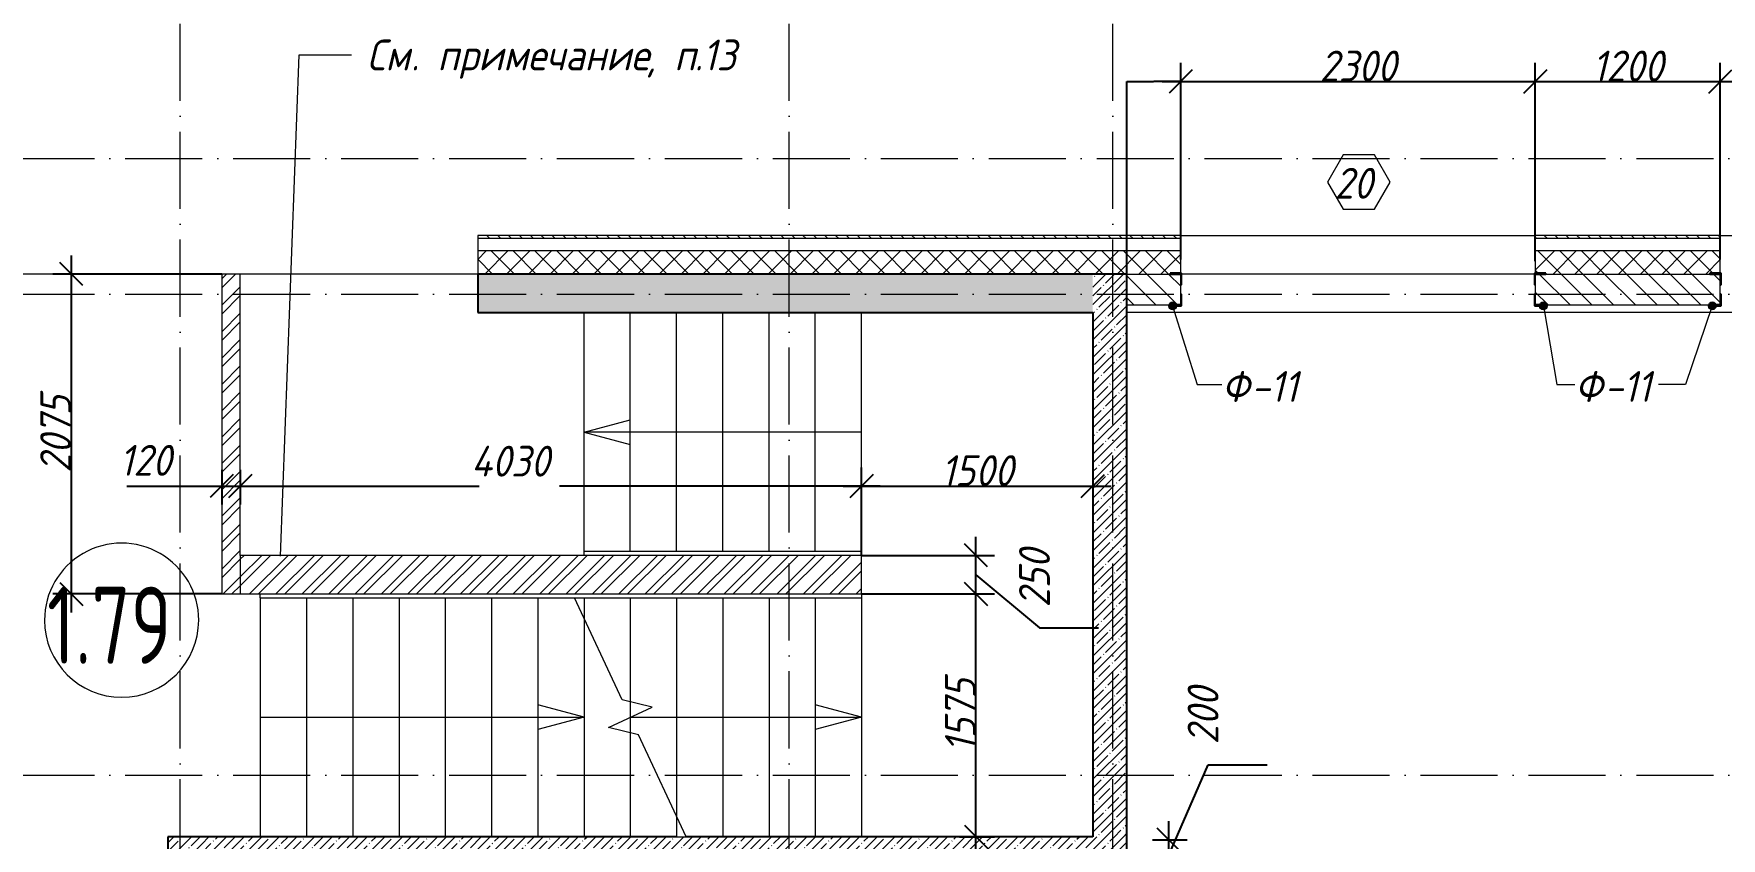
# Model space of a CAD drawing. Header units: millimetres. Extents: x 12986 to 523328, y -9759 to 30092.
# Drawn here: x 155708 to 166653, y 17740 to 22959 of the extents above; entities that cross this region are included whole.
import ezdxf

# ---------------------------------------------------------------- set-up
doc = ezdxf.new("R2010")
doc.units = ezdxf.units.MM
doc.linetypes.add('50_200_ШТРИХ_1Т_ш5_п1_п1_', pattern=[700.0000000000001, 500.0000000000001, -100, 0, -100])
for name, color, linetype, lineweight in [('A-ANNO-DIMS', 7, 'Continuous', 9), ('A-AREA-IDEN', 7, 'Continuous', 9), ('A-FLOR', 7, 'Continuous', 9), ('A-GENM-1', 7, 'Continuous', 25), ('A-GENM-IDEN', 7, 'Continuous', 9), ('A-GLAZ-IDEN', 7, 'Continuous', 9), ('A-WALL', 7, 'Continuous', 5), ('A-WALL-1', 7, 'Continuous', 25), ('A-WALL-8', 7, 'Continuous', 9), ('A-WALL-FNSH-1', 7, 'Continuous', 9), ('A-WALL-PATT-1', 7, 'Continuous', 5), ('G-ANNO-TEXT', 7, 'Continuous', 9), ('I-WALL', 7, 'Continuous', 5), ('S-STRS-1', 7, 'Continuous', 9), ('S-STRS-ANNO', 7, 'Continuous', 5), ('S-STRS-MBND', 7, 'Continuous', 9), ('Оси-2', 7, '50_200_ШТРИХ_1Т_ш5_п1_п1_', 9)]:
    doc.layers.add(name, color=color, linetype=linetype, lineweight=lineweight)
for name, color, linetype, lineweight, true_color in [('A-WALL-11', 7, 'Continuous', 13, 0x800000), ('A-WALL-12', 7, 'Continuous', 5, 0x800000), ('A-WALL-2', 7, 'Continuous', 13, 0x000000), ('A-WALL-PATT-2', 7, 'Continuous', 5, 0xce0000), ('A-WALL-PATT-5', 7, 'Continuous', 5, 0x800000), ('I-WALL-1', 7, 'Continuous', 5, 0x800000)]:
    doc.layers.add(name, color=color, linetype=linetype, lineweight=lineweight, true_color=true_color)
doc.styles.add('ISOCPEUR_I_3', font='isocpeui.ttf', dxfattribs={"width": 0.9, "height": 200})
doc.styles.add('СПДС', font='ГОСТ тип А.ttf', dxfattribs={"width": 0.9})
doc.dimstyles.new('ISO-2_0_0_9К_Средний_3', dxfattribs={"dimscale": 304.8, "dimtxt": 199.196235162063, "dimasz": 0.4921259842519685, "dimexe": 0.3937007874015748, "dimexo": 0, "dimgap": 0, "dimtad": 1, "dimdec": 0, "dimzin": 0, "dimdsep": 46, "dimtxsty": 'ISOCPEUR_I_3', "dimblk1": 'OBLIQUE', "dimblk2": 'OBLIQUE', "dimsah": 1, "dimcen": 0.09, "dimdle": 0.3937007874015748, "dimazin": 0, "dimtfac": 1, "dimtdec": 4, "dimtix": 1, "dimtmove": 0, "dimatfit": 3, "dimfxl": 1, "dimtvp": 1, "dimtolj": 1, "dimtzin": 0, "dimarcsym": 2})
doc.dimstyles.new('ISO-2_0_0_9К_Средний_4', dxfattribs={"dimscale": 304.8, "dimtxt": 199.196235162063, "dimasz": 0.4921259842519685, "dimexe": 0.3937007874015748, "dimexo": 0, "dimgap": 0, "dimtad": 1, "dimdec": 0, "dimzin": 0, "dimdsep": 46, "dimtxsty": 'ISOCPEUR_I_3', "dimblk1": 'OBLIQUE', "dimblk2": 'OBLIQUE', "dimsah": 1, "dimcen": 0.09, "dimdle": 0.3937007874015748, "dimazin": 0, "dimtfac": 1, "dimtdec": 4, "dimtix": 1, "dimtmove": 1, "dimatfit": 3, "dimfxl": 1, "dimtvp": 1, "dimtolj": 1, "dimtzin": 0, "dimarcsym": 2})
doc.dimstyles.new('ISO-2_0_0_9К_Средний_5', dxfattribs={"dimscale": 304.8, "dimtxt": 199.196235162063, "dimasz": 0.4921259842519685, "dimexe": 0.3937007874015748, "dimexo": 0, "dimgap": 0, "dimtad": 1, "dimdec": 0, "dimzin": 0, "dimdsep": 46, "dimtxsty": 'ISOCPEUR_I_3', "dimblk1": 'OBLIQUE', "dimblk2": 'OBLIQUE', "dimsah": 1, "dimcen": 0.09, "dimdle": 0.3937007874015748, "dimazin": 0, "dimtfac": 1, "dimtdec": 4, "dimtix": 1, "dimtmove": 2, "dimatfit": 3, "dimfxl": 1, "dimtvp": 1, "dimtolj": 1, "dimtzin": 0, "dimarcsym": 2})
doc.dimstyles.new('ISO-2_0_0_9К_СРЕДНИЙ_6', dxfattribs={"dimscale": 304.8, "dimtxt": 199.196235162063, "dimasz": 0.4921259842519685, "dimexe": 0.3937007874015748, "dimexo": 0, "dimgap": 0, "dimtad": 1, "dimdec": 0, "dimzin": 0, "dimdsep": 46, "dimtxsty": 'ISOCPEUR_I_3', "dimblk1": 'OBLIQUE', "dimblk2": 'OBLIQUE', "dimsah": 1, "dimcen": 0.09, "dimdle": 0.3937007874015748, "dimazin": 0, "dimtfac": 1, "dimtdec": 4, "dimtix": 1, "dimtmove": 1, "dimatfit": 3, "dimfxl": 1, "dimtvp": 1, "dimtolj": 1, "dimtzin": 0, "dimarcsym": 2})
doc.dimstyles.new('ISO-2_0_0_9К_СРЕДНИЙ_7', dxfattribs={"dimscale": 304.8, "dimtxt": 199.196235162063, "dimasz": 0.4921259842519685, "dimexe": 0.3937007874015748, "dimexo": 0, "dimgap": 0, "dimtad": 1, "dimdec": 0, "dimzin": 0, "dimdsep": 46, "dimtxsty": 'ISOCPEUR_I_3', "dimblk1": 'OBLIQUE', "dimblk2": 'OBLIQUE', "dimsah": 1, "dimcen": 0.09, "dimdle": 0.3937007874015748, "dimazin": 0, "dimtfac": 1, "dimtdec": 4, "dimtix": 1, "dimtmove": 0, "dimatfit": 3, "dimfxl": 1, "dimtvp": 1, "dimtolj": 1, "dimtzin": 0, "dimarcsym": 2})
doc.dimstyles.get("Standard").update_dxf_attribs({"dimtxt": 0.18, "dimasz": 0.18, "dimexe": 0.18, "dimexo": 0.0625, "dimgap": 0.09, "dimtad": 0, "dimtih": 1, "dimtoh": 1, "dimdec": 4, "dimzin": 0, "dimdsep": 46, "dimtxsty": 'Standard', "dimcen": 0.09, "dimadec": 0, "dimazin": 0, "dimtfac": 1, "dimtdec": 4, "dimtofl": 0, "dimtmove": 0, "dimatfit": 3, "dimfxl": 1, "dimtolj": 1, "dimtzin": 0, "dimarcsym": 0})
pattern_1 = [(45, (61996.89328478048, 0), (-57.02462636878913, 57.02462636878913), []), (45, (62053.91828478048, 0), (-57.02462636878913, 57.02462636878913), [100.806, -20.161, 3.353, -16.808])]
pattern_2 = [(45, (61996.89328478048, 0), (-85.5365859997931, 85.5365859997931), []), (45, (62053.91828478048, 0), (-85.5365859997931, 85.5365859997931), [])]

# ---------------------------------------------------------------- blocks, each defined once
blk = doc.blocks.new('Фахверк_СКБ_Уголок - Ф-11_200х2500 h-26914047-АР1_Кладочный план 1 этажа')
at = {"layer": 'A-GENM-1'}
for p, q in [((199.9999999999932, 156.0000000000034), (124.9999999999923, 156.0000000000034)), ((124.9999999999923, 156.0000000000034), (124.9999999999923, 81.00000000000361)), ((130.9999999999933, 81.00000000000361), (130.9999999999933, 150.0000000000029)), ((130.9999999999933, 150.0000000000029), (199.9999999999932, 150.0000000000029)), ((199.9999999999932, 150.0000000000029), (199.9999999999932, 156.0000000000034)), ((124.9999999999923, 81.00000000000361), (130.9999999999933, 81.00000000000361)), ((130.9999999999926, 19.00000000000922), (124.9999999999923, 19.00000000000922)), ((124.9999999999923, 19.00000000000922), (124.9999999999923, -55.99999999999103)), ((130.9999999999926, -49.99999999999053), (130.9999999999926, 19.00000000000922)), ((124.9999999999923, -55.99999999999103), (199.9999999999924, -55.99999999999103)), ((199.9999999999924, -49.99999999999053), (130.9999999999926, -49.99999999999053)), ((199.9999999999924, -55.99999999999103), (199.9999999999924, -49.99999999999053))]:
    blk.add_line(p, q, dxfattribs=at)
blk = doc.blocks.new('DIMBLOCK274-АР1_Кладочный план 1 этажа')
at = {"layer": 'A-ANNO-DIMS', "color": 0, "lineweight": -2, "transparency": 16777216}
for p, q in [((162796.8932847817, 21400.06250533474), (162796.8932847817, 22649.98452919063)), ((162797.0732847817, 22649.80452919063), (162971.2482847818, 22649.80452919063)), ((163146.7132847818, 22649.80452919063), (162972.5382847817, 22649.80452919063)), ((163146.8932847818, 21495.11050533476), (163146.8932847818, 22649.98452919063))]:
    blk.add_line(p, q, dxfattribs=at)
at = {"layer": 'A-ANNO-DIMS', "color": 0, "transparency": 16777216}
for points in [[(162797.0732847817, 22649.83452919063), (162797.0732847817, 22649.77452919064), (162796.8932847817, 22649.80452919063)], [(163146.7132847818, 22649.83452919063), (163146.7132847818, 22649.77452919064), (163146.8932847818, 22649.80452919063)]]:
    blk.add_solid(points, dxfattribs=at)
at = {"layer": 'Defpoints', "color": 0, "transparency": 16777216}
for p in [(163146.8932847818, 22649.80452919063), (163146.8932847818, 21495.04800533476), (162796.8932847817, 21400.00000533474)]:
    blk.add_point(p, dxfattribs=at)
at = {"layer": 'A-ANNO-DIMS', "color": 0, "transparency": 16777216, "insert": (162971.8932847817, 22649.80452919063), "char_height": 0.18, "width": 455.0867834087132, "attachment_point": 5}
blk.add_mtext('\\A1;350.0000', dxfattribs=at)
blk = doc.blocks.new('_Oblique')
at = {"color": 0, "linetype": 'ByBlock', "lineweight": -2}
blk.add_line((-0.5, -0.5), (0.5, 0.5), dxfattribs=at)
blk = doc.blocks.new('DIMBLOCK275-АР1_Кладочный план 1 этажа')
at = {"layer": 'A-ANNO-DIMS', "color": 0, "lineweight": -2, "transparency": 16777216}
for p, q in [((163146.8932847818, 21495.04800533476), (163146.8932847818, 22769.80452919063)), ((165446.8932847818, 21483.0480053357), (165446.8932847818, 22769.80452919063)), ((163026.8932847818, 22649.80452919063), (165566.8932847818, 22649.80452919063))]:
    blk.add_line(p, q, dxfattribs=at)
at = {"layer": 'Defpoints', "color": 0, "transparency": 16777216}
for p in [(165446.8932847818, 22649.80452919063), (163146.8932847818, 21495.04800533476), (165446.8932847818, 21483.0480053357)]:
    blk.add_point(p, dxfattribs=at)
at = {"layer": 'A-ANNO-DIMS', "color": 0, "lineweight": -2, "transparency": 16777216, "xscale": 150, "yscale": 150, "zscale": 150, "rotation": 180}
blk.add_blockref('_Oblique', (163146.8932847818, 22649.80452919063), dxfattribs=at)
at = {"layer": 'A-ANNO-DIMS', "color": 0, "lineweight": -2, "transparency": 16777216, "xscale": 150, "yscale": 150, "zscale": 150}
blk.add_blockref('_Oblique', (165446.8932847818, 22649.80452919063), dxfattribs=at)
at = {"layer": 'A-ANNO-DIMS', "color": 0, "transparency": 16777216, "insert": (164296.8932847818, 22749.80452919063), "char_height": 200, "width": 606.7823778782843, "attachment_point": 5, "style": 'ISOCPEUR_I_3'}
blk.add_mtext('\\A1;2300', dxfattribs=at)
blk = doc.blocks.new('DIMBLOCK276-АР1_Кладочный план 1 этажа')
at = {"layer": 'A-ANNO-DIMS', "color": 0, "lineweight": -2, "transparency": 16777216}
for p, q in [((165446.8932847818, 21483.0480053357), (165446.8932847818, 22769.80452919063)), ((166646.8932847817, 21495.04800533475), (166646.8932847817, 22769.80452919063)), ((165326.8932847818, 22649.80452919063), (166766.8932847817, 22649.80452919063))]:
    blk.add_line(p, q, dxfattribs=at)
at = {"layer": 'Defpoints', "color": 0, "transparency": 16777216}
for p in [(166646.8932847817, 22649.80452919063), (165446.8932847818, 21483.0480053357), (166646.8932847817, 21495.04800533475)]:
    blk.add_point(p, dxfattribs=at)
at = {"layer": 'A-ANNO-DIMS', "color": 0, "lineweight": -2, "transparency": 16777216, "xscale": 150, "yscale": 150, "zscale": 150, "rotation": 180}
blk.add_blockref('_Oblique', (165446.8932847818, 22649.80452919063), dxfattribs=at)
at = {"layer": 'A-ANNO-DIMS', "color": 0, "lineweight": -2, "transparency": 16777216, "xscale": 150, "yscale": 150, "zscale": 150}
blk.add_blockref('_Oblique', (166646.8932847817, 22649.80452919063), dxfattribs=at)
at = {"layer": 'A-ANNO-DIMS', "color": 0, "transparency": 16777216, "insert": (166046.8932847818, 22749.80452919063), "char_height": 200, "width": 560.8140159178082, "attachment_point": 5, "style": 'ISOCPEUR_I_3'}
blk.add_mtext('\\A1;1200', dxfattribs=at)
blk = doc.blocks.new('DIMBLOCK277-АР1_Кладочный план 1 этажа')
at = {"layer": 'A-ANNO-DIMS', "color": 0, "lineweight": -2, "transparency": 16777216}
for p, q in [((156926.8932847817, 20131.13184178964), (156926.8932847817, 19905.06582461165)), ((157046.8932847817, 20131.13184178964), (157046.8932847817, 19905.06582461165)), ((156312.2896296375, 20025.06582461165), (156926.8932847817, 20025.06582461165)), ((156806.8932847817, 20025.06582461165), (157166.8932847817, 20025.06582461165))]:
    blk.add_line(p, q, dxfattribs=at)
at = {"layer": 'Defpoints', "color": 0, "transparency": 16777216}
for p in [(156926.8932847817, 20131.13184178964), (157046.8932847817, 20131.13184178964), (157046.8932847817, 20025.06582461165)]:
    blk.add_point(p, dxfattribs=at)
at = {"layer": 'A-ANNO-DIMS', "color": 0, "lineweight": -2, "transparency": 16777216, "xscale": 150, "yscale": 150, "zscale": 150, "rotation": 180}
blk.add_blockref('_Oblique', (156926.8932847817, 20025.06582461165), dxfattribs=at)
at = {"layer": 'A-ANNO-DIMS', "color": 0, "lineweight": -2, "transparency": 16777216, "xscale": 150, "yscale": 150, "zscale": 150}
blk.add_blockref('_Oblique', (157046.8932847817, 20025.06582461165), dxfattribs=at)
at = {"layer": 'A-ANNO-DIMS', "color": 0, "transparency": 16777216, "insert": (156263.594055277, 20291.73249127832), "char_height": 200, "width": 409.1184214482371, "attachment_point": 1, "line_spacing_factor": 1.149209049011902, "style": 'ISOCPEUR_I_3'}
blk.add_mtext('\\A1;120', dxfattribs=at)
blk = doc.blocks.new('DIMBLOCK278-АР1_Кладочный план 1 этажа')
at = {"layer": 'A-ANNO-DIMS', "color": 0, "lineweight": -2, "transparency": 16777216}
for p, q in [((161076.8932847818, 19575.00000533476), (161076.8932847818, 20145.06582461165)), ((157046.8932847817, 20131.13184178964), (157046.8932847817, 19905.06582461165)), ((156926.8932847817, 20025.06582461165), (158596.2737425897, 20025.06582461165)), ((161196.8932847818, 20025.06582461165), (159118.001015317, 20025.06582461165))]:
    blk.add_line(p, q, dxfattribs=at)
at = {"layer": 'Defpoints', "color": 0, "transparency": 16777216}
for p in [(157046.8932847817, 20131.13184178964), (161076.8932847818, 20025.06582461165), (161076.8932847818, 19575.00000533476)]:
    blk.add_point(p, dxfattribs=at)
at = {"layer": 'A-ANNO-DIMS', "color": 0, "lineweight": -2, "transparency": 16777216, "xscale": 150, "yscale": 150, "zscale": 150, "rotation": 180}
blk.add_blockref('_Oblique', (157046.8932847817, 20025.06582461165), dxfattribs=at)
at = {"layer": 'A-ANNO-DIMS', "color": 0, "lineweight": -2, "transparency": 16777216, "xscale": 150, "yscale": 150, "zscale": 150}
blk.add_blockref('_Oblique', (161076.8932847818, 20025.06582461165), dxfattribs=at)
at = {"layer": 'A-ANNO-DIMS', "color": 0, "transparency": 16777216, "insert": (158544.5525176221, 20286.35697389229), "char_height": 200, "width": 625.1697226624746, "attachment_point": 1, "line_spacing_factor": 1.149209049011902, "style": 'ISOCPEUR_I_3'}
blk.add_mtext('\\A1;4030', dxfattribs=at)
blk = doc.blocks.new('DIMBLOCK279-АР1_Кладочный план 1 этажа')
at = {"layer": 'A-ANNO-DIMS', "color": 0, "lineweight": -2, "transparency": 16777216}
for p, q in [((161076.8932847818, 19575.00000533476), (161076.8932847818, 20145.06582461165)), ((162576.8932847817, 20131.13184178964), (162576.8932847817, 19905.06582461165)), ((160956.8932847818, 20025.06582461165), (162696.8932847817, 20025.06582461165))]:
    blk.add_line(p, q, dxfattribs=at)
at = {"layer": 'Defpoints', "color": 0, "transparency": 16777216}
for p in [(162576.8932847817, 20131.13184178964), (162576.8932847817, 20025.06582461165), (161076.8932847818, 19575.00000533476)]:
    blk.add_point(p, dxfattribs=at)
at = {"layer": 'A-ANNO-DIMS', "color": 0, "lineweight": -2, "transparency": 16777216, "xscale": 150, "yscale": 150, "zscale": 150, "rotation": 180}
blk.add_blockref('_Oblique', (161076.8932847818, 20025.06582461165), dxfattribs=at)
at = {"layer": 'A-ANNO-DIMS', "color": 0, "lineweight": -2, "transparency": 16777216, "xscale": 150, "yscale": 150, "zscale": 150}
blk.add_blockref('_Oblique', (162576.8932847817, 20025.06582461165), dxfattribs=at)
at = {"layer": 'A-ANNO-DIMS', "color": 0, "transparency": 16777216, "insert": (161826.8932847817, 20125.06582461165), "char_height": 200, "width": 560.8140159178082, "attachment_point": 5, "style": 'ISOCPEUR_I_3'}
blk.add_mtext('\\A1;1500', dxfattribs=at)
blk = doc.blocks.new('DIMBLOCK280-АР1_Кладочный план 1 этажа')
at = {"layer": 'A-ANNO-DIMS', "color": 0, "lineweight": -2, "transparency": 16777216}
for p, q in [((161819.0809183529, 17630.00000533474), (161819.0809183529, 19445.00000533476)), ((161076.8932847818, 19325.00000533476), (161939.0809183529, 19325.00000533476)), ((161713.0149011693, 17750.00000533474), (161939.0809183529, 17750.00000533474))]:
    blk.add_line(p, q, dxfattribs=at)
at = {"layer": 'Defpoints', "color": 0, "transparency": 16777216}
for p in [(161076.8932847818, 19325.00000533476), (161819.0809183529, 19325.00000533476), (161713.0149011693, 17750.00000533474)]:
    blk.add_point(p, dxfattribs=at)
at = {"layer": 'A-ANNO-DIMS', "color": 0, "lineweight": -2, "transparency": 16777216, "xscale": 150, "yscale": 150, "zscale": 150}
for p, rotation in [((161819.0809183529, 19325.00000533476), 90), ((161819.0809183529, 17750.00000533474), 270)]:
    blk.add_blockref('_Oblique', p, dxfattribs=dict(at, rotation=rotation))
at = {"layer": 'A-ANNO-DIMS', "color": 0, "transparency": 16777216, "insert": (161717.793039565, 18537.5000053347), "char_height": 200, "width": 560.8140159178082, "attachment_point": 5, "rotation": 90, "style": 'ISOCPEUR_I_3'}
blk.add_mtext('\\A1;1575', dxfattribs=at)
blk = doc.blocks.new('DIMBLOCK281-АР1_Кладочный план 1 этажа')
at = {"layer": 'A-ANNO-DIMS', "color": 0, "lineweight": -2, "transparency": 16777216}
for p, q in [((161819.0809183529, 19205.00000533476), (161819.0809183529, 19695.00000533476)), ((161076.8932847818, 19575.00000533476), (161939.0809183529, 19575.00000533476)), ((161819.0809183529, 19450.00000533476), (162231.733221477, 19104.36611970233)), ((161076.8932847818, 19325.00000533476), (161939.0809183529, 19325.00000533476)), ((162231.733221477, 19104.36611970233), (162614.0968578407, 19104.36611970233))]:
    blk.add_line(p, q, dxfattribs=at)
at = {"layer": 'Defpoints', "color": 0, "transparency": 16777216}
for p in [(161076.8932847818, 19575.00000533476), (161819.0809183529, 19575.00000533476), (161076.8932847818, 19325.00000533476)]:
    blk.add_point(p, dxfattribs=at)
at = {"layer": 'A-ANNO-DIMS', "color": 0, "lineweight": -2, "transparency": 16777216, "xscale": 150, "yscale": 150, "zscale": 150}
for p, rotation in [((161819.0809183529, 19575.00000533476), 90), ((161819.0809183529, 19325.00000533476), 270)]:
    blk.add_blockref('_Oblique', p, dxfattribs=dict(at, rotation=rotation))
at = {"layer": 'A-ANNO-DIMS', "color": 0, "transparency": 16777216, "insert": (162098.3998881436, 19237.69945303561), "char_height": 200, "width": 455.0867834087132, "attachment_point": 1, "rotation": 89.99999999999991, "line_spacing_factor": 1.149209049011902, "style": 'ISOCPEUR_I_3'}
blk.add_mtext('\\A1;250', dxfattribs=at)
blk = doc.blocks.new('AAR_СКБ_Марка_Окна_Перемычка и проем - Марка проема-25443838-АР1_Кладочный план 1 этажа')
at = {"layer": 'A-GLAZ-IDEN'}
for p, q in [((-0.9678758116687644, -0.9840735043145652), (-1.985527685054408, -2.746698253436142)), ((1.067427935102521, -0.9840735043145681), (-0.9678758116687641, -0.9840735043145654)), ((2.085079808488153, -2.746698253436158), (1.067427935102521, -0.9840735043145679)), ((-1.985527685054408, -2.74669825343614), (-0.967875811668773, -4.509323002557723)), ((1.067427935102504, -4.50932300255773), (2.085079808488153, -2.746698253436157)), ((-0.9678758116687729, -4.509323002557723), (1.067427935102504, -4.50932300255773))]:
    blk.add_line(p, q, dxfattribs=at)
blk = doc.blocks.new('DIMBLOCK699-АР1_Кладочный план 1 этажа')
at = {"layer": 'A-ANNO-DIMS', "color": 0, "lineweight": -2, "transparency": 16777216}
for p, q in [((163069.4725509938, 17630.00000533474), (163325.300861324, 18216.25826359605)), ((163325.300861324, 18216.25826359605), (163707.6644976877, 18216.25826359605)), ((163069.4725509938, 17410.00000533474), (163069.4725509938, 17850.00000533474)), ((162963.4065338103, 17730.00000533474), (163189.4725509938, 17730.00000533474)), ((162963.4065338103, 17530.00000533474), (163189.4725509938, 17530.00000533474))]:
    blk.add_line(p, q, dxfattribs=at)
at = {"layer": 'Defpoints', "color": 0, "transparency": 16777216}
for p in [(162963.4065338103, 17730.00000533474), (163069.4725509938, 17730.00000533474), (162963.4065338103, 17530.00000533474)]:
    blk.add_point(p, dxfattribs=at)
at = {"layer": 'A-ANNO-DIMS', "color": 0, "lineweight": -2, "transparency": 16777216, "xscale": 150, "yscale": 150, "zscale": 150}
for p, rotation in [((163069.4725509938, 17730.00000533474), 90), ((163069.4725509938, 17530.00000533474), 270)]:
    blk.add_blockref('_Oblique', p, dxfattribs=dict(at, rotation=rotation))
at = {"layer": 'A-ANNO-DIMS', "color": 0, "transparency": 16777216, "insert": (163191.9675279907, 18349.59159692933), "char_height": 200, "width": 455.0867834087132, "attachment_point": 1, "rotation": 89.99999999999991, "line_spacing_factor": 1.149209049011902, "style": 'ISOCPEUR_I_3'}
blk.add_mtext('\\A1;200', dxfattribs=at)
blk = doc.blocks.new('DIMBLOCK818-АР1_Кладочный план 1 этажа')
at = {"layer": 'A-ANNO-DIMS', "color": 0, "lineweight": -2, "transparency": 16777216}
for p, q in [((155950.8872594541, 21520.00000533477), (155950.8872594541, 19205.00000533476)), ((156926.8932847818, 21400.00000533477), (155830.8872594541, 21400.00000533477)), ((156926.8932847818, 19325.00000533476), (155830.8872594541, 19325.00000533476))]:
    blk.add_line(p, q, dxfattribs=at)
at = {"layer": 'Defpoints', "color": 0, "transparency": 16777216}
for p in [(156926.8932847818, 21400.00000533477), (155950.8872594541, 19325.00000533476), (156926.8932847818, 19325.00000533476)]:
    blk.add_point(p, dxfattribs=at)
at = {"layer": 'A-ANNO-DIMS', "color": 0, "lineweight": -2, "transparency": 16777216, "xscale": 150, "yscale": 150, "zscale": 150}
for p, rotation in [((155950.8872594541, 21400.00000533477), 90), ((155950.8872594541, 19325.00000533476), 270)]:
    blk.add_blockref('_Oblique', p, dxfattribs=dict(at, rotation=rotation))
at = {"layer": 'A-ANNO-DIMS', "color": 0, "transparency": 16777216, "insert": (155849.5993806662, 20362.50000533471), "char_height": 200, "width": 606.7823778782843, "attachment_point": 5, "rotation": 90, "style": 'ISOCPEUR_I_3'}
blk.add_mtext('\\A1;2075', dxfattribs=at)
blk = doc.blocks.new('Марка_Помещения - Номер-25198446-Объем проектирования 1 этажа')
at = {"layer": 'A-AREA-IDEN'}
for centre, start, end in [((0, 2.864814117636069e-16), 359.9999999999996, 179.9999999999998), ((0, 2.210955402474149e-17), 179.9999999999998, 359.9999999999993)]:
    blk.add_arc(centre, 2.500000000000002, start, end, dxfattribs=at)

msp = doc.modelspace()

# ---------------------------------------------------------------- hatches: boundary and pattern name
at = {"layer": 'A-GENM-IDEN'}
h = msp.add_hatch(color=256, dxfattribs=at)
edge = h.paths.add_edge_path(flags=0)
edge.add_arc((163094.5599514484, 21194.00000533475), 24.99999999999554, 0, 360)
h = msp.add_hatch(color=256, dxfattribs=at)
edge = h.paths.add_edge_path(flags=0)
edge.add_arc((165499.2266181151, 21194.00000533472), 24.99999999999925, 0, 360)
h = msp.add_hatch(color=256, dxfattribs=at)
edge = h.paths.add_edge_path(flags=0)
edge.add_arc((166594.5599514484, 21194.00000533474), 24.9999999999972, 0, 360)
at = {"layer": 'A-WALL-PATT-1'}
h = msp.add_hatch(dxfattribs=at)
h.set_pattern_fill('FP_18', color=256, style=0, pattern_type=2)
h.set_pattern_definition([(135, (61996.89328478048, 0), (-35.35533905932738, -35.35533905932737), [])])
h.paths.add_polyline_path([(171946.893003017, 21630.0000053347), (173164.3822765114, 21630.00000533473), (173149.9141914049, 21650.00000533473), (171946.8930030171, 21650.00000533473)], flags=0)
h.paths.add_polyline_path([(171046.8930030171, 21630.00000533473), (171046.8930030171, 21650.00000533473), (169746.8932847818, 21650.00000533476), (169746.8932847818, 21630.00000533477), (169777.7429671914, 21630.00000533477)], flags=0)
h.paths.add_polyline_path([(165446.8932847819, 21630.00000533473), (166646.8932847818, 21630.00000533477), (166646.8932847818, 21650.00000533476), (165446.8932847819, 21650.00000533476)], flags=0)
h.paths.add_polyline_path([(167546.8932847818, 21630.00000533473), (168846.8932847818, 21630.00000533477), (168846.8932847818, 21650.00000533476), (167546.8932847819, 21650.00000533476)], flags=0)
h.paths.add_polyline_path([(163146.8932847819, 21630.00000533477), (163146.8932847819, 21650.00000533476), (158586.8932847818, 21650.00000533476), (158586.8932847818, 21630.0000053348)], flags=0)
h.paths.add_polyline_path([(155286.8932847818, 21630.0000053348), (155306.8932847818, 21630.0000053348), (155306.8932847818, 21650.00000533479), (155286.8932847818, 21650.00000533479)], flags=0)
h = msp.add_hatch(dxfattribs=at)
h.set_pattern_fill('FP_2', color=256, style=0, pattern_type=2)
h.set_pattern_definition([(45, (61996.89328478048, 0), (-70.71067811865476, 70.71067811865476), []), (135, (61996.89328478048, 0), (-70.71067811865476, -70.71067811865474), [])])
h.paths.add_polyline_path([(172842.2742171914, 21400.00000533471), (173232.0271785557, 21400.00000533471), (173123.5165402576, 21550.00000533475), (171946.8930030171, 21550.00000533475), (171946.8930030171, 21400.00000533475), (172800.0480930835, 21400.00000533471)], flags=0)
h.paths.add_polyline_path([(168846.8932847818, 21400.00000533475), (168846.8932847818, 21550.00000533478), (167546.8932847818, 21550.00000533472), (167546.8932847819, 21400.00000533475), (168046.8932847818, 21400.00000533475)], flags=0)
h.paths.add_polyline_path([(169746.8932847818, 21400.00000533475), (171046.8930030171, 21400.00000533475), (171046.8930030171, 21550.00000533472), (169746.8932847818, 21550.00000533472), (169746.8932847818, 21542.55654621005)], flags=0)
h.paths.add_polyline_path([(166577.8932847819, 21400.00000533475), (166577.8932847819, 21406.00000533474), (166646.8932847818, 21406.00000533474), (166646.8932847818, 21550.00000533475), (165446.8932847819, 21550.00000533478), (165446.8932847819, 21406.00000533474), (165515.8932847819, 21406.00000533474), (165515.8932847819, 21400.00000533475)], flags=0)
h.paths.add_polyline_path([(162576.8932847818, 21400.00000533478), (163077.8932847819, 21400.00000533478), (163077.8932847819, 21406.00000533477), (163146.8932847819, 21406.00000533477), (163146.8932847819, 21550.00000533475), (158586.8932847818, 21550.00000533478), (158586.8932847818, 21400.00000533478), (160584.1492171914, 21400.00000533478)], flags=0)
h.paths.add_polyline_path([(155306.8932847818, 21400.00000533478), (155306.8932847818, 21550.00000533478), (155056.8932847818, 21550.00000533478), (155056.8932847818, 21400.00000533478)], flags=0)
h = msp.add_hatch(dxfattribs=at)
h.set_pattern_fill('FP_1', color=256, style=0, pattern_type=2)
h.set_pattern_definition(pattern_1)
h.paths.add_polyline_path([(160584.1492171914, 21150.00000533477), (162576.8932847818, 21150.00000533477), (162576.8932847818, 21400.00000533475), (158586.8932847818, 21400.00000533478), (158586.8932847818, 21150.00000533477)], flags=0)
h.paths.add_polyline_path([(155056.8932847818, 21150.00000533477), (155306.8932847818, 21150.00000533477), (155306.8932847818, 21400.00000533478), (155056.8932847818, 21400.00000533478)], flags=0)
h = msp.add_hatch(dxfattribs=at)
h.set_pattern_fill('FP_1', color=256, style=0, pattern_type=2)
h.set_pattern_definition(pattern_1)
h.paths.add_polyline_path([(162576.8932847818, 17750.00000533474), (162796.8932847819, 17750.00000533474), (162796.8932847819, 21400.00000533475), (162576.8932847818, 21400.00000533475), (162576.8932847818, 19403.75850039235)], flags=0)
h = msp.add_hatch(dxfattribs=at)
h.set_pattern_fill('FP_1', color=256, style=0, pattern_type=2)
h.set_pattern_definition(pattern_1)
h.paths.add_polyline_path([(156576.8932847818, 13620.00000533491), (156796.8932847818, 13620.00000533491), (156796.8932847818, 17750.00000533478), (156576.8932847818, 17750.00000533478), (156576.8932847818, 17264.96045457465)], flags=0)
h = msp.add_hatch(dxfattribs=at)
h.set_pattern_fill('FP_1', color=256, style=0, pattern_type=2)
h.set_pattern_definition(pattern_1)
h.paths.add_polyline_path([(159496.8932847818, 17530.00000533473), (162796.8932847819, 17530.00000533476), (162796.8932847819, 17750.00000533474), (156796.8932847818, 17750.00000533478), (156796.8932847818, 17530.00000533476), (157519.6179671914, 17530.00000533475)], flags=0)
at = {"layer": 'A-WALL-PATT-2'}
h = msp.add_hatch(dxfattribs=at)
h.set_pattern_fill('FP_3', color=256, style=0, pattern_type=2)
h.set_pattern_definition([(135, (61996.89328478048, 0), (-70.71067811865476, -70.71067811865474), [])])
h.paths.add_polyline_path([(166646.8932847818, 21200.00000533476), (166646.8932847818, 21400.00000533472), (165446.8932847819, 21400.00000533475), (165446.8932847819, 21200.00000533476), (166577.8932847819, 21200.00000533476)], flags=0)
h.paths.add_polyline_path([(163077.8932847819, 21200.00000533476), (163146.8932847819, 21200.00000533476), (163146.8932847819, 21400.00000533475), (162796.8932847819, 21400.00000533475), (162796.8932847819, 21200.00000533476)], flags=0)
at = {"layer": 'A-WALL-PATT-5'}
h = msp.add_hatch(dxfattribs=at)
h.set_pattern_fill('FP_4', color=256, style=0, pattern_type=2)
h.set_pattern_definition(pattern_2)
h.paths.add_polyline_path([(156926.8932847818, 19325.00000533478), (157046.8932847818, 19325.00000533478), (157046.8932847818, 21400.00000533478), (156926.8932847818, 21400.00000533478), (156926.8932847818, 19403.75850039235)], flags=0)
at = {"layer": 'I-WALL-1'}
h = msp.add_hatch(dxfattribs=at)
h.set_pattern_fill('FP_4', color=256, style=0, pattern_type=2)
h.set_pattern_definition(pattern_2)
h.paths.add_polyline_path([(157519.6179671914, 19325.00000533478), (161076.8932847818, 19325.00000533478), (161076.8932847818, 19575.00000533476), (157046.8932847818, 19575.00000533476), (157046.8932847818, 19325.00000533478)], flags=0)

# ---------------------------------------------------------------- linework, layer by layer
at = {"layer": 'A-FLOR'}
for p, q in [((156926.8932847817, 21400.00000533466), (155306.8932847817, 21400.00000533466)), ((158586.8932847817, 21400.00000533466), (157046.8932847817, 21400.00000533466)), ((159276.8932847817, 19575.00000533475), (159276.8932847817, 21150.00000533476)), ((157176.8932847817, 19300.0000053348), (157176.8932847817, 19325.00000533476))]:
    msp.add_line(p, q, dxfattribs=at)
at = {"layer": 'A-GENM-IDEN'}
for p, q in [((163094.5599514484, 21194.00000533475), (163253.8153711712, 20683.21808918154)), ((165499.2266181151, 21194.00000533472), (165586.5354513125, 20683.21808918154)), ((166594.5599514484, 21194.00000533474), (166420.1268308537, 20683.21808918154)), ((163253.8153711712, 20683.21808918154), (163413.0707908941, 20683.21808918154)), ((165586.5354513125, 20683.21808918154), (165703.4592275003, 20683.21808918154)), ((166420.1268308537, 20683.21808918154), (166245.6937102589, 20683.21808918154))]:
    msp.add_line(p, q, dxfattribs=at)
for centre, radius in [((163094.5599514484, 21194.00000533475), 24.99999999999554), ((165499.2266181151, 21194.00000533472), 24.99999999999925), ((166594.5599514484, 21194.00000533474), 24.9999999999972)]:
    msp.add_circle(centre, radius, dxfattribs=at)
at = {"layer": 'A-WALL'}
for p, q in [((163146.8932847818, 21650.00000533474), (165446.8932847818, 21650.00000533474)), ((166646.8932847817, 21650.00000533473), (167546.8932847817, 21650.00000533472)), ((162796.8932847817, 21400.00000533476), (163077.8932847818, 21400.00000533476)), ((165440.8932847818, 21400.00000533474), (163152.8932847818, 21400.00000533474)), ((165515.8932847818, 21400.00000533473), (166577.8932847818, 21400.00000533473))]:
    msp.add_line(p, q, dxfattribs=at)
at = {"layer": 'A-WALL-1'}
for p, q in [((158586.8932847817, 21400.00000533476), (158586.8932847817, 21150.00000533475)), ((162796.8932847817, 21400.00000533473), (158586.8932847817, 21400.00000533476)), ((162796.8932847817, 17530.00000533474), (162796.8932847817, 21400.00000533473)), ((158586.8932847817, 21150.00000533475), (162576.8932847817, 21150.00000533475)), ((162576.8932847817, 21150.00000533475), (162576.8932847817, 17750.00000533472)), ((156576.8932847817, 17750.00000533476), (156576.8932847817, 13620.0000053349)), ((159876.8932847817, 17750.00000533474), (156576.8932847817, 17750.00000533476)), ((162576.8932847817, 17750.00000533472), (159938.2817198518, 17750.00000533474))]:
    msp.add_line(p, q, dxfattribs=at)
at = {"layer": 'A-WALL-11'}
for p, q in [((157046.8932847817, 21400.00000533476), (156926.8932847817, 21400.00000533476)), ((156926.8932847817, 21400.00000533476), (156926.8932847817, 19325.00000533476)), ((157046.8932847817, 19575.00000533474), (157046.8932847817, 21400.00000533476)), ((161076.8932847818, 19575.00000533474), (157046.8932847817, 19575.00000533474)), ((161076.8932847818, 19325.00000533476), (161076.8932847818, 19575.00000533474)), ((156926.8932847817, 19325.00000533476), (161076.8932847818, 19325.00000533476))]:
    msp.add_line(p, q, dxfattribs=at)
at = {"layer": 'A-WALL-12'}
msp.add_line((157046.8932847817, 19575.00000533474), (157046.8932847817, 19325.00000533476), dxfattribs=at)
at = {"layer": 'A-WALL-2'}
for p, q in [((163146.8932847818, 21269.00000533475), (163146.8932847818, 21331.00000533475)), ((165446.8932847818, 21331.00000533472), (165446.8932847818, 21269.00000533472)), ((166646.8932847817, 21269.00000533474), (166646.8932847817, 21331.00000533474)), ((162796.8932847817, 21200.00000533474), (163077.8932847818, 21200.00000533474)), ((165515.8932847818, 21200.00000533474), (166577.8932847818, 21200.00000533474))]:
    msp.add_line(p, q, dxfattribs=at)
at = {"layer": 'A-WALL-8'}
for p, q in [((158586.8932847817, 21630.00000533478), (158586.8932847817, 21400.00000533476)), ((163146.8932847818, 21630.00000533474), (158586.8932847817, 21630.00000533478)), ((163146.8932847818, 21406.00000533475), (163146.8932847818, 21630.00000533474)), ((165446.8932847818, 21630.00000533471), (165446.8932847818, 21406.00000533472)), ((166646.8932847817, 21630.00000533474), (165446.8932847818, 21630.00000533471)), ((166646.8932847817, 21406.00000533474), (166646.8932847817, 21630.00000533474)), ((163146.8932847818, 21550.00000533473), (158586.8932847817, 21550.00000533476)), ((166646.8932847817, 21550.00000533473), (165446.8932847818, 21550.00000533476))]:
    msp.add_line(p, q, dxfattribs=at)
at = {"layer": 'A-WALL-FNSH-1'}
for p, q in [((163146.8932847818, 21650.00000533474), (158586.8932847817, 21650.00000533474)), ((158586.8932847817, 21650.00000533474), (158586.8932847817, 21630.00000533478)), ((163146.8932847818, 21630.00000533474), (163146.8932847818, 21650.00000533474)), ((166646.8932847817, 21650.00000533474), (165446.8932847818, 21650.00000533474)), ((165446.8932847818, 21650.00000533474), (165446.8932847818, 21630.00000533471)), ((166646.8932847817, 21630.00000533474), (166646.8932847817, 21650.00000533474))]:
    msp.add_line(p, q, dxfattribs=at)
at = {"layer": 'G-ANNO-TEXT'}
for p, q in [((157307.8384708082, 19569.40246804246), (157430.1267987666, 22821.55538139701)), ((157430.1267987666, 22821.55538139701), (157553.8426757996, 22821.555381397)), ((157553.8426757996, 22821.555381397), (157768.1551757996, 22821.555381397))]:
    msp.add_line(p, q, dxfattribs=at)
at = {"layer": 'I-WALL'}
msp.add_line((167546.8932847817, 21150.00000533473), (162796.8932847817, 21150.00000533474), dxfattribs=at)
at = {"layer": 'S-STRS-1'}
for p, q in [((159276.8932847817, 19600.00000533475), (159276.8932847817, 21150.00000533475)), ((159576.8932847817, 19600.00000533475), (159576.8932847818, 21150.00000533475)), ((159576.8932847817, 19600.00000533475), (159576.8932847818, 21150.00000533475)), ((159876.8932847817, 19600.00000533475), (159876.8932847817, 21150.00000533475)), ((159876.8932847817, 19600.00000533475), (159876.8932847817, 21150.00000533475)), ((160176.8932847817, 19600.00000533475), (160176.8932847817, 21150.00000533475)), ((160176.8932847817, 19600.00000533475), (160176.8932847817, 21150.00000533475)), ((160476.8932847817, 19600.00000533475), (160476.8932847818, 21150.00000533475)), ((160476.8932847817, 19600.00000533475), (160476.8932847818, 21150.00000533475)), ((160776.8932847817, 19600.00000533474), (160776.8932847817, 21150.00000533474)), ((160776.8932847817, 19600.00000533474), (160776.8932847817, 21150.00000533474)), ((161076.8932847817, 19600.00000533474), (161076.8932847817, 21150.00000533474)), ((161076.8932847817, 19600.00000533474), (161076.8932847817, 21150.00000533474)), ((159576.8932847817, 19600.00000533475), (159276.8932847817, 19600.00000533475)), ((159876.8932847817, 19600.00000533475), (159576.8932847817, 19600.00000533475)), ((160176.8932847817, 19600.00000533475), (159876.8932847817, 19600.00000533475)), ((160476.8932847817, 19600.00000533475), (160176.8932847817, 19600.00000533475)), ((160776.8932847817, 19600.00000533474), (160476.8932847817, 19600.00000533475)), ((161076.8932847817, 19600.00000533474), (160776.8932847817, 19600.00000533474)), ((161076.8932847817, 19600.00000533474), (161076.8932847817, 19575.00000533474)), ((157176.8932847817, 19300.0000053348), (157176.8932847817, 17750.00000533481)), ((157176.8932847817, 19300.0000053348), (157476.8932847817, 19300.0000053348)), ((157176.8932847817, 19300.0000053348), (157176.8932847817, 17750.00000533481)), ((157476.8932847817, 19300.0000053348), (157776.8932847817, 19300.0000053348)), ((157476.8932847817, 19300.0000053348), (157476.8932847817, 17750.0000053348)), ((157476.8932847817, 19300.0000053348), (157476.8932847817, 17750.0000053348)), ((157776.8932847817, 19300.0000053348), (158076.8932847817, 19300.00000533479)), ((157776.8932847817, 19300.0000053348), (157776.8932847817, 17750.0000053348)), ((157776.8932847817, 19300.0000053348), (157776.8932847817, 17750.0000053348)), ((158076.8932847817, 19300.00000533479), (158376.8932847817, 19300.00000533479)), ((158076.8932847817, 19300.00000533479), (158076.8932847817, 17750.00000533479)), ((158076.8932847817, 19300.00000533479), (158076.8932847817, 17750.00000533479)), ((158376.8932847817, 19300.00000533479), (158676.8932847817, 19300.00000533478)), ((158376.8932847817, 19300.00000533479), (158376.8932847817, 17750.00000533479)), ((158376.8932847817, 19300.00000533479), (158376.8932847817, 17750.00000533479)), ((158676.8932847817, 19300.00000533478), (158976.8932847817, 19300.00000533478)), ((158676.8932847817, 19300.00000533478), (158676.8932847817, 17750.00000533479)), ((158676.8932847817, 19300.00000533478), (158676.8932847817, 17750.00000533479)), ((158976.8932847817, 19300.00000533478), (159215.5048497116, 19300.00000533478)), ((158976.8932847817, 19300.00000533478), (158976.8932847817, 17750.00000533478)), ((158976.8932847817, 19300.00000533478), (158976.8932847817, 17750.00000533478)), ((159215.5048497116, 19300.00000533473), (159276.8932847817, 19300.00000533473)), ((159276.8932847817, 19300.00000533473), (159576.8932847817, 19300.00000533473)), ((159276.8932847817, 19300.00000533473), (159276.8932847817, 19168.35208148761)), ((159276.8932847817, 19300.00000533473), (159276.8932847817, 19168.35208148761)), ((159576.8932847817, 19300.00000533473), (159876.8932847817, 19300.00000533473)), ((159576.8932847817, 19300.00000533473), (159576.8932847817, 18625.44982796343)), ((159576.8932847817, 19300.00000533473), (159576.8932847817, 18625.44982796343)), ((159876.8932847817, 19300.00000533473), (160176.8932847817, 19300.00000533473)), ((159876.8932847817, 19300.00000533473), (159876.8932847817, 17881.64792918186)), ((159876.8932847817, 19300.00000533473), (159876.8932847817, 17881.64792918186)), ((160176.8932847817, 19300.00000533473), (160476.8932847817, 19300.00000533473)), ((160176.8932847817, 19300.00000533473), (160176.8932847817, 17750.00000533473)), ((160176.8932847817, 19300.00000533473), (160176.8932847817, 17750.00000533473)), ((160476.8932847817, 19300.00000533473), (160776.8932847817, 19300.00000533473)), ((160476.8932847817, 19300.00000533473), (160476.8932847817, 17750.00000533473)), ((160476.8932847817, 19300.00000533473), (160476.8932847817, 17750.00000533473)), ((160776.8932847817, 19300.00000533473), (161076.8932847817, 19300.00000533473)), ((160776.8932847817, 19300.00000533473), (160776.8932847817, 17750.00000533473)), ((160776.8932847817, 19300.00000533473), (160776.8932847817, 17750.00000533473)), ((161076.8932847817, 19325.00000533476), (161076.8932847817, 19300.00000533473)), ((161076.8932847817, 19300.00000533473), (161076.8932847817, 17750.00000533473)), ((161076.8932847817, 19300.00000533473), (161076.8932847817, 17750.00000533473)), ((159276.8932847817, 19168.35208148762), (159276.8932847817, 17750.00000533478)), ((159276.8932847817, 19168.35208148762), (159276.8932847817, 17750.00000533478)), ((159576.8932847817, 18625.44982796343), (159576.8932847817, 18525.00000533478)), ((159576.8932847817, 18625.44982796343), (159576.8932847817, 18525.00000533478)), ((159576.8932847817, 18525.00000533478), (159576.8932847817, 18424.5501827061)), ((159576.8932847817, 18525.00000533478), (159576.8932847817, 18424.5501827061)), ((159576.8932847817, 18424.5501827061), (159576.8932847817, 17750.00000533477)), ((159576.8932847817, 18424.5501827061), (159576.8932847817, 17750.00000533477)), ((159876.8932847817, 17881.64792918185), (159876.8932847817, 17750.00000533477)), ((159876.8932847817, 17881.64792918185), (159876.8932847817, 17750.00000533477)), ((159876.8932847817, 17750.00000533477), (159938.2817198518, 17750.00000533477))]:
    msp.add_line(p, q, dxfattribs=at)
at = {"layer": 'S-STRS-ANNO'}
for p, q in [((159276.8932847817, 20375.00000533475), (159576.8932847817, 20455.38476306409)), ((159576.8932847817, 20375.00000533475), (159276.8932847817, 20375.00000533475)), ((159276.8932847817, 20375.00000533475), (159576.8932847817, 20294.61524760541)), ((159876.8932847817, 20375.00000533475), (159576.8932847817, 20375.00000533475)), ((160176.8932847817, 20375.00000533475), (159876.8932847817, 20375.00000533475)), ((160476.8932847817, 20375.00000533475), (160176.8932847817, 20375.00000533475)), ((160776.8932847817, 20375.00000533474), (160476.8932847817, 20375.00000533475)), ((161076.8932847817, 20375.00000533474), (160776.8932847817, 20375.00000533474)), ((157176.8932847817, 18525.0000053348), (157476.8932847817, 18525.0000053348)), ((157476.8932847817, 18525.0000053348), (157776.8932847817, 18525.0000053348)), ((157776.8932847817, 18525.0000053348), (158076.8932847817, 18525.00000533479)), ((158076.8932847817, 18525.00000533479), (158376.8932847817, 18525.00000533479)), ((158376.8932847817, 18525.00000533479), (158676.8932847817, 18525.00000533478)), ((158676.8932847817, 18525.00000533478), (158976.8932847817, 18525.00000533478)), ((159276.8932847817, 18525.00000533478), (158976.8932847817, 18605.38476306412)), ((158976.8932847817, 18525.00000533478), (159276.8932847817, 18525.00000533478)), ((159276.8932847817, 18525.00000533478), (158976.8932847817, 18444.61524760544)), ((159576.8932847817, 18525.00000533473), (159876.8932847817, 18525.00000533473)), ((159876.8932847817, 18525.00000533473), (160176.8932847817, 18525.00000533473)), ((160176.8932847817, 18525.00000533473), (160476.8932847817, 18525.00000533473)), ((160476.8932847817, 18525.00000533473), (160776.8932847817, 18525.00000533473)), ((161076.8932847817, 18525.00000533473), (160776.8932847817, 18605.38476306407)), ((160776.8932847817, 18525.00000533473), (161076.8932847817, 18525.00000533473)), ((161076.8932847817, 18525.00000533473), (160776.8932847817, 18444.61524760539))]:
    msp.add_line(p, q, dxfattribs=at)
at = {"layer": 'S-STRS-MBND'}
for p, q in [((159524.0660020641, 18638.28847871436), (159215.5048497116, 19300.00000533478)), ((159718.5038765062, 18591.03410873175), (159524.0660020641, 18638.28847871436)), ((159435.2826930572, 18458.96590193779), (159718.5038765062, 18591.03410873175)), ((159629.7205674993, 18411.71153195519), (159435.2826930572, 18458.96590193779)), ((159938.2817198518, 17750.00000533477), (159629.7205674993, 18411.71153195519))]:
    msp.add_line(p, q, dxfattribs=at)
at = {"layer": 'Оси-2'}
for p, q in [((156656.8932504233, -4080.000000001946), (156656.8932504233, 28636.9431610661)), ((160606.8932504233, -4080.00000000196), (160606.8932504234, 28636.94316106609)), ((162706.8932504233, -4080.000000001966), (162706.8932504234, 28636.94316106608)), ((57586.89328478162, 22150.00007026959), (187948.5213125125, 22150.00007026917)), ((57586.89328478162, 21269.99999525554), (187948.5213125125, 21269.99999525512)), ((57586.89328478161, 18150.00007026959), (187948.5213125125, 18150.00007026917))]:
    msp.add_line(p, q, dxfattribs=at)

# ---------------------------------------------------------------- block references
at = {"layer": 'A-AREA-IDEN', "xscale": 199.9999999999999, "yscale": 199.9999999999999, "zscale": 199.9999999999999}
msp.add_blockref('Марка_Помещения - Номер-25198446-Объем проектирования 1 этажа', (156277.3745211781, 19154.81179979731), dxfattribs=at)
at = {"layer": 'A-GENM-1', "rotation": 180}
for p in [(163277.8932847817, 21350.00000533475), (166777.8932847817, 21350.00000533474)]:
    msp.add_blockref('Фахверк_СКБ_Уголок - Ф-11_200х2500 h-26914047-АР1_Кладочный план 1 этажа', p, dxfattribs=at)
at = {"layer": 'A-GENM-1'}
msp.add_blockref('Фахверк_СКБ_Уголок - Ф-11_200х2500 h-26914047-АР1_Кладочный план 1 этажа', (165315.8932847818, 21250.00000533472), dxfattribs=at)
at = {"layer": 'A-GLAZ-IDEN', "xscale": 99.99999999999993, "yscale": 99.99999999999993, "zscale": 99.99999999999993}
msp.add_blockref('AAR_СКБ_Марка_Окна_Перемычка и проем - Марка проема-25443838-АР1_Кладочный план 1 этажа', (164296.8932847817, 22271.95654723298), dxfattribs=at)

# ---------------------------------------------------------------- texts
at = {"layer": 'A-AREA-IDEN', "insert": (155793.6082235938, 19371.93040818881), "char_height": 499.9999999999995, "width": 1212.151499999999, "attachment_point": 1, "style": 'СПДС'}
msp.add_mtext('1.79', dxfattribs=at)
at = {"layer": 'A-GENM-IDEN', "char_height": 199.9999999999998, "attachment_point": 1, "style": 'ISOCPEUR_I_3'}
for s, insert, width in [('\\fISOCPEUR|b0|i1|c204|p34|;\\W.9;Ф', (163413.0707908941, 20770.83267251487), 230.8859999999998), ('-11', (163603.5707908941, 20770.83267251487), 389.6201249999996), ('\\fISOCPEUR|b0|i1|c204|p34|;\\W.9;Ф', (165703.4592275003, 20770.83267251487), 230.8859999999998), ('\\fISOCPEUR|b0|i1|c204|p34|;\\W.9;Ф', (165703.4592275003, 20770.83267251487), 230.8859999999998), ('-11', (165893.9592275003, 20770.83267251487), 389.6201249999996), ('-11', (165893.9592275003, 20770.83267251487), 389.6201249999996)]:
    msp.add_mtext(s, dxfattribs=dict(at, insert=insert, width=width))
at = {"layer": 'A-GLAZ-IDEN', "insert": (164144.9947579891, 22089.3151729196), "char_height": 199.9999999999998, "width": 317.4682499999997, "attachment_point": 1, "style": 'ISOCPEUR_I_3'}
msp.add_mtext('20', dxfattribs=at)
at = {"layer": 'G-ANNO-TEXT', "char_height": 200, "attachment_point": 1, "style": 'ISOCPEUR_I_3'}
for s, insert, width in [('См', (157868.1551757996, 22921.555381397), 346.3290000000001), ('.13 ', (159993.4208007996, 22921.555381397), 346.3290000000001), ('примечание', (158326.5458007996, 22921.555381397), 1645.06275), ('\\fISOCPEUR|b0|i1|c204|p34|;\\W.9;п', (159862.4520507996, 22921.555381397), 158.7341249999999), ('. ', (158153.9051757996, 22921.555381397), 209.2404374999999), (', ', (159683.8583007996, 22921.555381397), 216.4556250000001)]:
    msp.add_mtext(s, dxfattribs=dict(at, insert=insert, width=width))

# ---------------------------------------------------------------- dimensions: what is measured, and where the dimension line sits
at = {"layer": 'A-ANNO-DIMS'}
for base, p1, p2, dimstyle, override, picture, middle in [((165446.8932847818, 22649.80452919063), (163146.8932847818, 21495.04800533476), (165446.8932847818, 21483.0480053357), 'ISO-2_0_0_9К_Средний_3', {"dimpost": '<>', "dimfxl": 2300.031304134789}, 'DIMBLOCK275-АР1_Кладочный план 1 этажа', (164296.8932847818, 22749.80452919063)), ((166646.8932847817, 22649.80452919063), (165446.8932847818, 21483.0480053357), (166646.8932847817, 21495.04800533475), 'ISO-2_0_0_9К_Средний_3', {"dimpost": '<>', "dimfxl": 1200.059998500036}, 'DIMBLOCK276-АР1_Кладочный план 1 этажа', (166046.8932847818, 22749.80452919063)), ((163146.8932847818, 22649.80452919063), (162796.8932847817, 21400.00000533474), (163146.8932847818, 21495.04800533476), 'Standard', {"dimfxl": 362.6763327045811}, 'DIMBLOCK274-АР1_Кладочный план 1 этажа', (162971.8932847817, 22649.80452919063)), ((162576.8932847817, 20025.06582461165), (161076.8932847818, 19575.00000533476), (162576.8932847817, 20131.13184178964), 'ISO-2_0_0_9К_Средний_3', {"dimpost": '<>', "dimfxl": 1599.775802891925}, 'DIMBLOCK279-АР1_Кладочный план 1 этажа', (161826.8932847817, 20125.06582461165))]:
    dim = msp.add_linear_dim(base=base, p1=p1, p2=p2, dimstyle=dimstyle, override=override, dxfattribs=at)
    dim.commit()
    dim.dimension.update_dxf_attribs({"geometry": picture, "text_midpoint": middle})
for base, p1, p2, dimstyle, override, picture, middle in [((155950.8872594541, 19325.00000533476), (156926.8932847817, 21400.00000533476), (156926.8932847817, 19325.00000533476), 'ISO-2_0_0_9К_СРЕДНИЙ_7', {"dimpost": '<>', "dimfxl": 2075.000000000004}, 'DIMBLOCK818-АР1_Кладочный план 1 этажа', (155849.5993806662, 20362.50000533471)), ((161819.0809183529, 19325.00000533476), (161713.0149011693, 17750.00000533473), (161076.8932847818, 19325.00000533475), 'ISO-2_0_0_9К_Средний_3', {"dimpost": '<>', "dimfxl": 1698.609934868961}, 'DIMBLOCK280-АР1_Кладочный план 1 этажа', (161717.793039565, 18537.5000053347))]:
    dim = msp.add_linear_dim(base=base, p1=p1, p2=p2, angle=89.99999999999991, dimstyle=dimstyle, override=override, dxfattribs=at)
    dim.commit()
    dim.dimension.update_dxf_attribs({"geometry": picture, "text_midpoint": middle})
for base, p1, p2, dimstyle, override, picture, middle in [((157046.8932847817, 20025.06582461165), (156926.8932847817, 20131.13184178964), (157046.8932847817, 20131.13184178964), 'ISO-2_0_0_9К_Средний_4', {"dimpost": '<>', "dimfxl": 120.0000000000291}, 'DIMBLOCK277-АР1_Кладочный план 1 этажа', (156468.1532660011, 20153.02364055896)), ((161076.8932847818, 20025.06582461165), (157046.8932847817, 20131.13184178964), (161076.8932847818, 19575.00000533476), 'ISO-2_0_0_9К_Средний_5', {"dimpost": '<>', "dimfxl": 4068.191566226806}, 'DIMBLOCK278-АР1_Кладочный план 1 этажа', (158857.1373789533, 20153.02364055896))]:
    dim = msp.add_linear_dim(base=base, p1=p1, p2=p2, dimstyle=dimstyle, override=override, dxfattribs=at)
    dim.commit()
    dim.dimension.update_dxf_attribs({"geometry": picture, "text_midpoint": middle, "dimtype": 160})
for base, p1, p2, dimstyle, override, picture, middle in [((161819.0809183529, 19575.00000533476), (161076.8932847818, 19325.00000533475), (161076.8932847818, 19575.00000533476), 'ISO-2_0_0_9К_Средний_4', {"dimpost": '<>', "dimfxl": 250.0000000000036}, 'DIMBLOCK281-АР1_Кладочный план 1 этажа', (162231.733221477, 19104.36611970228)), ((163069.4725509938, 17730.00000533474), (162963.4065338102, 17530.00000533473), (162963.4065338102, 17730.00000533473), 'ISO-2_0_0_9К_СРЕДНИЙ_6', {"dimpost": '<>', "dimfxl": 200}, 'DIMBLOCK699-АР1_Кладочный план 1 этажа', (163325.300861324, 18216.258263596))]:
    dim = msp.add_linear_dim(base=base, p1=p1, p2=p2, angle=89.99999999999991, dimstyle=dimstyle, override=override, dxfattribs=at)
    dim.commit()
    dim.dimension.update_dxf_attribs({"geometry": picture, "text_midpoint": middle, "dimtype": 160, "text_rotation": 89.99999999999991})

doc.saveas('drawing.dxf')
